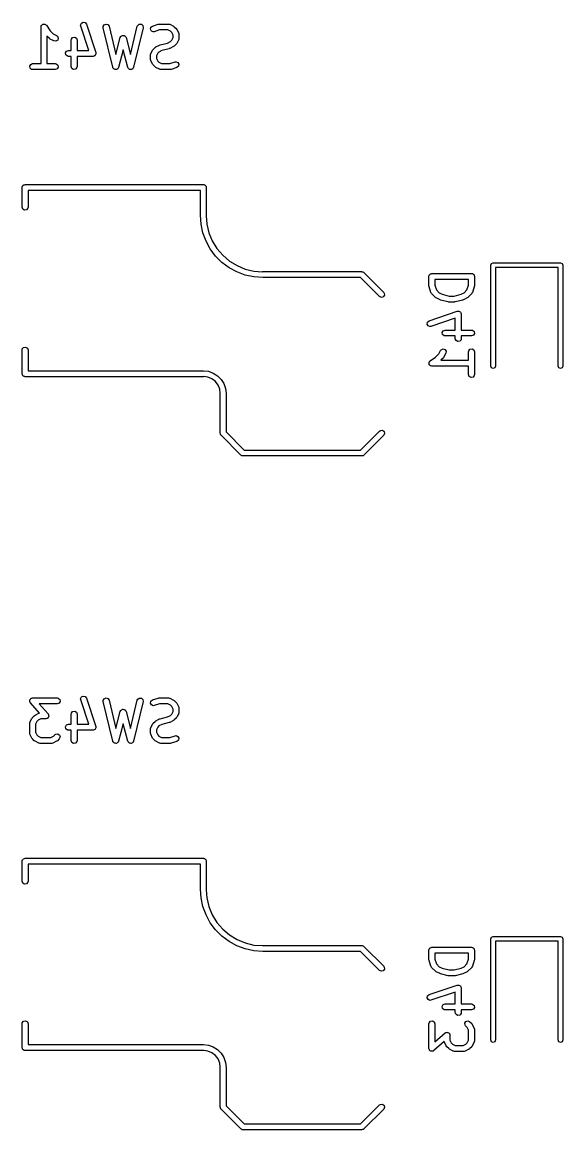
# Model space of a CAD drawing. Extents: x 3.18 to 10.88, y -3.25 to -0.52.
# Drawn here: x 9.677 to 10.215, y -1.915 to -0.815 of the extents above; entities that cross this region are included whole.
import ezdxf

# ---------------------------------------------------------------- set-up
doc = ezdxf.new("R2010")
doc.units = 0
doc.header["$MEASUREMENT"] = 0
doc.layers.add('BLACK', color=7, linetype='CONTINUOUS')

msp = doc.modelspace()

# ---------------------------------------------------------------- linework, layer by layer
at = {"layer": 'BLACK', "linetype": 'CONTINUOUS'}
for p, q in [((9.69591, -0.819975), (9.69609, -0.818965)), ((9.69591, -0.856392), (9.69591, -0.819975)), ((9.69609, -0.818965), (9.6962, -0.818835)), ((9.6962, -0.818835), (9.69621, -0.818666)), ((9.69621, -0.818666), (9.69683, -0.818074)), ((9.69683, -0.818074), (9.69738, -0.817418)), ((9.69738, -0.817418), (9.69755, -0.817389)), ((9.69755, -0.817389), (9.69767, -0.817271)), ((9.69767, -0.817271), (9.69853, -0.817216)), ((9.69853, -0.817216), (9.69937, -0.817067)), ((9.69937, -0.817067), (9.69952, -0.817152)), ((9.69952, -0.817152), (9.69969, -0.817141)), ((9.69969, -0.817141), (9.70038, -0.817649)), ((9.70038, -0.817649), (9.70112, -0.818077)), ((9.70112, -0.818077), (9.70118, -0.818237)), ((9.70118, -0.818237), (9.70132, -0.818337)), ((9.70132, -0.818337), (9.70491, -0.823718)), ((9.70491, -0.823718), (9.70811, -0.826922)), ((9.73528, -0.81802), (9.73602, -0.816141)), ((9.73543, -0.819034), (9.73528, -0.81802)), ((9.74351, -0.843269), (9.73543, -0.819034)), ((9.73602, -0.816141), (9.7378, -0.81518)), ((9.7378, -0.81518), (9.73978, -0.815585)), ((9.73978, -0.815585), (9.74103, -0.817167)), ((9.74103, -0.817167), (9.75041, -0.845288)), ((9.7578, -0.819635), (9.7587, -0.817829)), ((9.75786, -0.820659), (9.7578, -0.819635)), ((9.76723, -0.860029), (9.75786, -0.820659)), ((9.7587, -0.817829), (9.76055, -0.817028)), ((9.76055, -0.817028), (9.76249, -0.817605)), ((9.76249, -0.817605), (9.7636, -0.819291)), ((9.7636, -0.819291), (9.77026, -0.847278)), ((9.78494, -0.847278), (9.7916, -0.819291)), ((9.79735, -0.820659), (9.78797, -0.860029)), ((9.7916, -0.819291), (9.79201, -0.81835)), ((9.79201, -0.81835), (9.79363, -0.817146)), ((9.79363, -0.817146), (9.79565, -0.817265)), ((9.79565, -0.817265), (9.79711, -0.818653)), ((9.79711, -0.818653), (9.79735, -0.820659)), ((9.80468, -0.822283), (9.80508, -0.820304)), ((9.80564, -0.824059), (9.80468, -0.822283)), ((9.80508, -0.820304), (9.80666, -0.819049)), ((9.80752, -0.824802), (9.80564, -0.824059)), ((9.80666, -0.819049), (9.81229, -0.817174)), ((9.80853, -0.824651), (9.80752, -0.824802)), ((9.8137, -0.822928), (9.80853, -0.824651)), ((9.81229, -0.817174), (9.81316, -0.817044)), ((9.81316, -0.817044), (9.81322, -0.817022)), ((9.81322, -0.817022), (9.8226, -0.817022)), ((9.8219, -0.822928), (9.8137, -0.822928)), ((9.8246, -0.824277), (9.8219, -0.822928)), ((9.8226, -0.817022), (9.82361, -0.8172)), ((9.82361, -0.8172), (9.82374, -0.817314)), ((9.82374, -0.817314), (9.82392, -0.817334)), ((9.82392, -0.817334), (9.82767, -0.819209)), ((9.82579, -0.825474), (9.8246, -0.824277)), ((9.82767, -0.819209), (9.82837, -0.819735)), ((9.82837, -0.819735), (9.82843, -0.819762)), ((9.82843, -0.819762), (9.83031, -0.821637)), ((9.83031, -0.821637), (9.83081, -0.82236)), ((9.83081, -0.82236), (9.83086, -0.822404)), ((9.83086, -0.822404), (9.83274, -0.826154)), ((9.70427, -0.831437), (9.70181, -0.828979)), ((9.70181, -0.828979), (9.70181, -0.856392)), ((9.70433, -0.831464), (9.70427, -0.831437)), ((9.70504, -0.83199), (9.70433, -0.831464)), ((9.70879, -0.833865), (9.70504, -0.83199)), ((9.70811, -0.826922), (9.71143, -0.828583)), ((9.7108, -0.834096), (9.70879, -0.833865)), ((9.71248, -0.832983), (9.7108, -0.834096)), ((9.71143, -0.828583), (9.71225, -0.829194)), ((9.71225, -0.829194), (9.71306, -0.831047)), ((9.71306, -0.831047), (9.71248, -0.832983)), ((9.7259, -0.833099), (9.72608, -0.832089)), ((9.7259, -0.843269), (9.7259, -0.833099)), ((9.72608, -0.832089), (9.72738, -0.830541)), ((9.72738, -0.830541), (9.72937, -0.830191)), ((9.72937, -0.830191), (9.73112, -0.831201)), ((9.73112, -0.831201), (9.73181, -0.833099)), ((9.73181, -0.833099), (9.73181, -0.843269)), ((9.77026, -0.847278), (9.77475, -0.830463)), ((9.77475, -0.830463), (9.77518, -0.829533)), ((9.77518, -0.829533), (9.7754, -0.829378)), ((9.7754, -0.829378), (9.77552, -0.829133)), ((9.77552, -0.829133), (9.77621, -0.828811)), ((9.77621, -0.828811), (9.77683, -0.828373)), ((9.77683, -0.828373), (9.7771, -0.828396)), ((9.7771, -0.828396), (9.77735, -0.828282)), ((9.77735, -0.828282), (9.77808, -0.82848)), ((9.77808, -0.82848), (9.77885, -0.828546)), ((9.77885, -0.828546), (9.77904, -0.828737)), ((9.77904, -0.828737), (9.7793, -0.828807)), ((9.7793, -0.828807), (9.77974, -0.829433)), ((9.77974, -0.829433), (9.78028, -0.829973)), ((9.78028, -0.829973), (9.7803, -0.830242)), ((9.7803, -0.830242), (9.78045, -0.830463)), ((9.78045, -0.830463), (9.78494, -0.847278)), ((9.81438, -0.837733), (9.82157, -0.835937)), ((9.82157, -0.835937), (9.8246, -0.834421)), ((9.8246, -0.834421), (9.82579, -0.833224)), ((9.82714, -0.828171), (9.82579, -0.825474)), ((9.82579, -0.833224), (9.82714, -0.830527)), ((9.82714, -0.830527), (9.82714, -0.828171)), ((9.83274, -0.832544), (9.83086, -0.836294)), ((9.83274, -0.826154), (9.83303, -0.827137)), ((9.83276, -0.832369), (9.83274, -0.832544)), ((9.83287, -0.832234), (9.83276, -0.832369)), ((9.83305, -0.831224), (9.83287, -0.832234)), ((9.83303, -0.827137), (9.83299, -0.827308)), ((9.83299, -0.827308), (9.83305, -0.827474)), ((9.83305, -0.827474), (9.83305, -0.831224)), ((9.72033, -0.845709), (9.72134, -0.84396)), ((9.72068, -0.847698), (9.72033, -0.845709)), ((9.72134, -0.84396), (9.72323, -0.843269)), ((9.72323, -0.843269), (9.7259, -0.843269)), ((9.73181, -0.843269), (9.74351, -0.843269)), ((9.75051, -0.846735), (9.75011, -0.847432)), ((9.75041, -0.845288), (9.75056, -0.846303)), ((9.75056, -0.846303), (9.75047, -0.846512)), ((9.75047, -0.846512), (9.75051, -0.846735)), ((9.7776, -0.842684), (9.77296, -0.860106)), ((9.78225, -0.860106), (9.7776, -0.842684)), ((9.80464, -0.848097), (9.80482, -0.847087)), ((9.80482, -0.847087), (9.80494, -0.846951)), ((9.80494, -0.846951), (9.80496, -0.846776)), ((9.80496, -0.846776), (9.80683, -0.843027)), ((9.80683, -0.843027), (9.80736, -0.842318)), ((9.80736, -0.842318), (9.80738, -0.842259)), ((9.80738, -0.842259), (9.80926, -0.840384)), ((9.80926, -0.840384), (9.80998, -0.839878)), ((9.80998, -0.839878), (9.81003, -0.839831)), ((9.81003, -0.839831), (9.81378, -0.837957)), ((9.8119, -0.846096), (9.81055, -0.848794)), ((9.8131, -0.844899), (9.8119, -0.846096)), ((9.81613, -0.843384), (9.8131, -0.844899)), ((9.81378, -0.837957), (9.81426, -0.837811)), ((9.81426, -0.837811), (9.81438, -0.837733)), ((9.82331, -0.841587), (9.81613, -0.843384)), ((9.82343, -0.841509), (9.82331, -0.841587)), ((9.82392, -0.841364), (9.82343, -0.841509)), ((9.82767, -0.839489), (9.82392, -0.841364)), ((9.82771, -0.839442), (9.82767, -0.839489)), ((9.82843, -0.838936), (9.82771, -0.839442)), ((9.83031, -0.837061), (9.82843, -0.838936)), ((9.83033, -0.837003), (9.83031, -0.837061)), ((9.83086, -0.836294), (9.83033, -0.837003)), ((9.6847, -0.858832), (9.68571, -0.857083)), ((9.68571, -0.857083), (9.68761, -0.856392)), ((9.68761, -0.856392), (9.69591, -0.856392)), ((9.70181, -0.856392), (9.71011, -0.856392)), ((9.71011, -0.856392), (9.71112, -0.856571)), ((9.71112, -0.856571), (9.71267, -0.857869)), ((9.71267, -0.857869), (9.71302, -0.859858)), ((9.72222, -0.848997), (9.72068, -0.847698)), ((9.72323, -0.849175), (9.72222, -0.848997)), ((9.7259, -0.849175), (9.72323, -0.849175)), ((9.7259, -0.859345), (9.7259, -0.849175)), ((9.7476, -0.849175), (9.73181, -0.849175)), ((9.73181, -0.849175), (9.73181, -0.859345)), ((9.74782, -0.849097), (9.7476, -0.849175)), ((9.74804, -0.849143), (9.74782, -0.849097)), ((9.74875, -0.848759), (9.74804, -0.849143)), ((9.7495, -0.848484), (9.74875, -0.848759)), ((9.74962, -0.848288), (9.7495, -0.848484)), ((9.74981, -0.848181), (9.74962, -0.848288)), ((9.75011, -0.847432), (9.74981, -0.848181)), ((9.80464, -0.851846), (9.80464, -0.848097)), ((9.80471, -0.852012), (9.80464, -0.851846)), ((9.80466, -0.852184), (9.80471, -0.852012)), ((9.80496, -0.853167), (9.80466, -0.852184)), ((9.80683, -0.856916), (9.80496, -0.853167)), ((9.80688, -0.856961), (9.80683, -0.856916)), ((9.80738, -0.857684), (9.80688, -0.856961)), ((9.80926, -0.859558), (9.80738, -0.857684)), ((9.81055, -0.848794), (9.81055, -0.851149)), ((9.81055, -0.851149), (9.8119, -0.853847)), ((9.8119, -0.853847), (9.8131, -0.855044)), ((9.8131, -0.855044), (9.81579, -0.856392)), ((9.81579, -0.856392), (9.82399, -0.856392)), ((9.82399, -0.856392), (9.82916, -0.854669)), ((9.82916, -0.854669), (9.83018, -0.854519)), ((9.83018, -0.854519), (9.83205, -0.855261)), ((9.83205, -0.855261), (9.83302, -0.857037)), ((9.83302, -0.857037), (9.83261, -0.859016)), ((9.68506, -0.860822), (9.6847, -0.858832)), ((9.6866, -0.86212), (9.68506, -0.860822)), ((9.68761, -0.862298), (9.6866, -0.86212)), ((9.71011, -0.862298), (9.68761, -0.862298)), ((9.71201, -0.861607), (9.71011, -0.862298)), ((9.71302, -0.859858), (9.71201, -0.861607)), ((9.7266, -0.861243), (9.7259, -0.859345)), ((9.72834, -0.862253), (9.7266, -0.861243)), ((9.73033, -0.861902), (9.72834, -0.862253)), ((9.73163, -0.860355), (9.73033, -0.861902)), ((9.73181, -0.859345), (9.73163, -0.860355)), ((9.7674, -0.860288), (9.76723, -0.860029)), ((9.76743, -0.860596), (9.7674, -0.860288)), ((9.76794, -0.861109), (9.76743, -0.860596)), ((9.76834, -0.861716), (9.76794, -0.861109)), ((9.76864, -0.861804), (9.76834, -0.861716)), ((9.76886, -0.862023), (9.76864, -0.861804)), ((9.76958, -0.862085), (9.76886, -0.862023)), ((9.77028, -0.862293), (9.76958, -0.862085)), ((9.77056, -0.86217), (9.77028, -0.862293)), ((9.77087, -0.862196), (9.77056, -0.86217)), ((9.77146, -0.861779), (9.77087, -0.862196)), ((9.77213, -0.861491), (9.77146, -0.861779)), ((9.77227, -0.861214), (9.77213, -0.861491)), ((9.77252, -0.861036), (9.77227, -0.861214)), ((9.77296, -0.860106), (9.77252, -0.861036)), ((9.78242, -0.86036), (9.78225, -0.860106)), ((9.78246, -0.860668), (9.78242, -0.86036)), ((9.78299, -0.861167), (9.78246, -0.860668)), ((9.7834, -0.861762), (9.78299, -0.861167)), ((9.7837, -0.861842), (9.7834, -0.861762)), ((9.78393, -0.862055), (9.7837, -0.861842)), ((9.78465, -0.862098), (9.78393, -0.862055)), ((9.78535, -0.862287), (9.78465, -0.862098)), ((9.78564, -0.862156), (9.78535, -0.862287)), ((9.78594, -0.862175), (9.78564, -0.862156)), ((9.78653, -0.861742), (9.78594, -0.862175)), ((9.78719, -0.861436), (9.78653, -0.861742)), ((9.78732, -0.861155), (9.78719, -0.861436)), ((9.78757, -0.86097), (9.78732, -0.861155)), ((9.78797, -0.860029), (9.78757, -0.86097)), ((9.80932, -0.859586), (9.80926, -0.859558)), ((9.81003, -0.860111), (9.80932, -0.859586)), ((9.81378, -0.861986), (9.81003, -0.860111)), ((9.81395, -0.862006), (9.81378, -0.861986)), ((9.81409, -0.86212), (9.81395, -0.862006)), ((9.8151, -0.862298), (9.81409, -0.86212)), ((9.82447, -0.862298), (9.8151, -0.862298)), ((9.82453, -0.862276), (9.82447, -0.862298)), ((9.8254, -0.862146), (9.82453, -0.862276)), ((9.83103, -0.860272), (9.8254, -0.862146)), ((9.83261, -0.859016), (9.83103, -0.860272)), ((9.67716, -0.97933), (9.67723, -0.978947)), ((9.67721, -0.978818), (9.67727, -0.978704)), ((9.67723, -0.978947), (9.67721, -0.978818)), ((9.67727, -0.978704), (9.67734, -0.97832)), ((9.67734, -0.97832), (9.67783, -0.977733)), ((9.67783, -0.977733), (9.67822, -0.977068)), ((9.67822, -0.977068), (9.67847, -0.976977)), ((9.67847, -0.976977), (9.67864, -0.976773)), ((9.67864, -0.976773), (9.67939, -0.97664)), ((9.67939, -0.97664), (9.68011, -0.976378)), ((9.68011, -0.976378), (9.85728, -0.976378)), ((9.85728, -0.976378), (9.85766, -0.976445)), ((9.85766, -0.976445), (9.85779, -0.976422)), ((9.85779, -0.976422), (9.85791, -0.976488)), ((9.85791, -0.976488), (9.85829, -0.976556)), ((9.85829, -0.976556), (9.85888, -0.977049)), ((9.85888, -0.977049), (9.85954, -0.977432)), ((9.85954, -0.977432), (9.85963, -0.977683)), ((9.85963, -0.977683), (9.85984, -0.977854)), ((9.85984, -0.977854), (9.85997, -0.978609)), ((9.85997, -0.978609), (9.86023, -0.97933)), ((9.67716, -0.999015), (9.67716, -0.97933)), ((9.85433, -0.982283), (9.68307, -0.982283)), ((9.68307, -0.982283), (9.68307, -0.999015)), ((9.85433, -1.00689), (9.85433, -0.982283)), ((9.86023, -0.97933), (9.86023, -1.00689)), ((9.67785, -1.00091), (9.67716, -0.999015)), ((9.6796, -1.00192), (9.67785, -1.00091)), ((9.68289, -1.00003), (9.68159, -1.00157)), ((9.68307, -0.999015), (9.68289, -1.00003)), ((9.68159, -1.00157), (9.6796, -1.00192)), ((9.85496, -1.01571), (9.85433, -1.00689)), ((9.85433, -1.00689), (9.85433, -1.00689)), ((9.85433, -1.00689), (9.85433, -1.00689)), ((9.86023, -1.00689), (9.86011, -1.00756)), ((9.86011, -1.00756), (9.86075, -1.01569)), ((9.85684, -1.02436), (9.85496, -1.01571)), ((9.86075, -1.01569), (9.86281, -1.02428)), ((9.85993, -1.03265), (9.85684, -1.02436)), ((9.86417, -1.04041), (9.85993, -1.03265)), ((9.86281, -1.02428), (9.86619, -1.03244)), ((9.86619, -1.03244), (9.87081, -1.03997)), ((9.86947, -1.0475), (9.86417, -1.04041)), ((9.87081, -1.03997), (9.87654, -1.04668)), ((9.87573, -1.05375), (9.86947, -1.0475)), ((9.88281, -1.05905), (9.87573, -1.05375)), ((9.87654, -1.04668), (9.88326, -1.05242)), ((9.88326, -1.05242), (9.89079, -1.05703)), ((10.143, -1.05643), (10.1437, -1.05476)), ((10.1437, -1.05476), (10.1453, -1.05407)), ((10.1453, -1.05407), (10.2123, -1.05407)), ((10.2123, -1.05407), (10.2139, -1.05476)), ((10.2139, -1.05476), (10.2146, -1.05643)), ((9.89058, -1.06329), (9.88281, -1.05905)), ((9.89886, -1.06639), (9.89058, -1.06329)), ((9.89079, -1.05703), (9.89894, -1.06041)), ((9.90751, -1.06827), (9.89886, -1.06639)), ((9.89894, -1.06041), (9.90753, -1.06247)), ((9.90753, -1.06247), (9.9159, -1.06313)), ((9.9159, -1.06313), (9.91633, -1.06299)), ((9.91633, -1.06299), (9.91633, -1.06299)), ((9.91633, -1.06299), (10.0148, -1.06299)), ((10.0148, -1.06299), (10.0149, -1.06302)), ((10.0149, -1.06302), (10.015, -1.063)), ((10.015, -1.063), (10.0151, -1.06306)), ((10.0151, -1.06306), (10.0158, -1.06317)), ((10.0158, -1.06317), (10.0163, -1.06358)), ((10.0163, -1.06358), (10.0168, -1.06386)), ((10.0168, -1.06386), (10.0365, -1.08354)), ((10.0815, -1.06717), (10.0816, -1.06705)), ((10.0816, -1.06667), (10.0821, -1.06608)), ((10.0816, -1.06705), (10.0816, -1.06667)), ((10.0821, -1.06608), (10.0825, -1.06542)), ((10.0825, -1.06542), (10.0828, -1.06533)), ((10.0828, -1.06533), (10.0829, -1.06512)), ((10.0829, -1.06512), (10.0837, -1.06499)), ((10.0837, -1.06499), (10.0844, -1.06473)), ((10.0844, -1.06473), (10.1238, -1.06473)), ((10.1238, -1.06473), (10.1242, -1.06479)), ((10.1242, -1.06479), (10.1243, -1.06477)), ((10.1243, -1.06477), (10.1244, -1.06484)), ((10.1244, -1.06484), (10.1248, -1.0649)), ((10.1248, -1.0649), (10.1254, -1.0654)), ((10.1254, -1.0654), (10.126, -1.06578)), ((10.126, -1.06578), (10.1261, -1.06603)), ((10.1261, -1.06603), (10.1263, -1.0662)), ((10.1263, -1.0662), (10.1265, -1.06696)), ((10.1265, -1.06696), (10.1267, -1.06768)), ((10.143, -1.15682), (10.143, -1.05643)), ((10.2099, -1.05879), (10.1477, -1.05879)), ((10.1477, -1.05879), (10.1477, -1.15682)), ((10.2099, -1.15682), (10.2099, -1.05879)), ((10.2146, -1.05643), (10.2146, -1.15682)), ((9.91633, -1.0689), (9.90751, -1.06827)), ((10.0135, -1.0689), (9.91633, -1.0689)), ((10.0324, -1.08772), (10.0135, -1.0689)), ((10.0815, -1.06729), (10.0815, -1.06717)), ((10.0815, -1.06768), (10.0815, -1.06729)), ((10.0815, -1.07705), (10.0815, -1.06768)), ((10.0815, -1.07711), (10.0815, -1.07705)), ((10.0816, -1.07799), (10.0815, -1.07711)), ((10.0835, -1.08361), (10.0816, -1.07799)), ((10.0874, -1.07063), (10.0874, -1.07657)), ((10.1208, -1.07063), (10.0874, -1.07063)), ((10.0874, -1.07657), (10.0889, -1.08108)), ((10.1193, -1.08108), (10.1208, -1.07657)), ((10.1208, -1.07657), (10.1208, -1.07063)), ((10.1266, -1.07799), (10.1247, -1.08361)), ((10.1267, -1.07705), (10.1266, -1.07792)), ((10.1266, -1.07792), (10.1266, -1.07799)), ((10.1267, -1.06768), (10.1267, -1.07705)), ((10.0342, -1.08857), (10.0324, -1.08772)), ((10.0361, -1.08805), (10.0342, -1.08857)), ((10.0373, -1.08639), (10.0361, -1.08805)), ((10.0365, -1.08354), (10.0371, -1.08438)), ((10.0371, -1.08438), (10.0373, -1.08639)), ((10.0836, -1.08375), (10.0835, -1.08361)), ((10.0836, -1.08392), (10.0836, -1.08375)), ((10.0842, -1.08476), (10.0836, -1.08392)), ((10.0879, -1.08851), (10.0842, -1.08476)), ((10.088, -1.08854), (10.0879, -1.08851)), ((10.0887, -1.08907), (10.088, -1.08854)), ((10.0925, -1.09094), (10.0887, -1.08907)), ((10.0889, -1.08108), (10.0918, -1.084)), ((10.0918, -1.084), (10.0948, -1.08551)), ((10.0948, -1.08551), (10.1016, -1.08722)), ((10.1016, -1.08722), (10.1065, -1.08722)), ((10.1065, -1.08722), (10.1134, -1.08551)), ((10.1134, -1.08551), (10.1164, -1.084)), ((10.1195, -1.08907), (10.1157, -1.09094)), ((10.1164, -1.084), (10.1193, -1.08108)), ((10.1202, -1.08851), (10.1195, -1.08902)), ((10.1195, -1.08902), (10.1195, -1.08907)), ((10.124, -1.08476), (10.1202, -1.08851)), ((10.1241, -1.0846), (10.124, -1.08476)), ((10.1242, -1.08451), (10.1241, -1.0846)), ((10.1247, -1.08361), (10.1242, -1.08451)), ((10.0926, -1.09096), (10.0925, -1.09094)), ((10.0931, -1.09117), (10.0926, -1.09096)), ((10.1006, -1.09304), (10.0931, -1.09117)), ((10.1007, -1.09303), (10.1006, -1.09304)), ((10.1013, -1.09313), (10.1007, -1.09303)), ((10.1069, -1.09313), (10.1013, -1.09313)), ((10.107, -1.09308), (10.1069, -1.09313)), ((10.1076, -1.09304), (10.107, -1.09308)), ((10.1151, -1.09117), (10.1076, -1.09304)), ((10.1152, -1.09109), (10.1151, -1.09117)), ((10.1157, -1.09094), (10.1152, -1.09109)), ((10.0816, -1.11175), (10.1097, -1.10237)), ((10.1077, -1.10927), (10.0835, -1.11735)), ((10.1077, -1.12097), (10.1077, -1.10927)), ((10.1097, -1.10237), (10.1107, -1.10222)), ((10.1107, -1.10222), (10.1109, -1.10231)), ((10.1109, -1.10231), (10.1112, -1.10227)), ((10.1112, -1.10227), (10.1119, -1.10267)), ((10.1119, -1.10267), (10.1126, -1.10296)), ((10.1126, -1.10296), (10.1127, -1.10316)), ((10.1127, -1.10316), (10.1129, -1.10328)), ((10.1129, -1.10328), (10.1132, -1.10403)), ((10.1132, -1.10403), (10.1136, -1.10474)), ((10.1136, -1.10474), (10.1135, -1.10496)), ((10.1135, -1.10496), (10.1136, -1.10517)), ((10.1136, -1.10517), (10.1136, -1.12097)), ((10.0796, -1.11498), (10.08, -1.113)), ((10.0806, -1.11676), (10.0796, -1.11498)), ((10.08, -1.113), (10.0816, -1.11175)), ((10.0825, -1.1175), (10.0806, -1.11676)), ((10.0835, -1.11735), (10.0825, -1.1175)), ((10.0946, -1.12341), (10.0956, -1.12166)), ((10.0956, -1.12166), (10.0975, -1.12097)), ((10.0975, -1.12097), (10.1077, -1.12097)), ((10.1136, -1.12097), (10.1238, -1.12097)), ((10.1238, -1.12097), (10.1248, -1.12115)), ((10.1248, -1.12115), (10.1263, -1.12245)), ((10.095, -1.1254), (10.0946, -1.12341)), ((10.0965, -1.1267), (10.095, -1.1254)), ((10.0975, -1.12687), (10.0965, -1.1267)), ((10.1077, -1.12687), (10.0975, -1.12687)), ((10.1077, -1.12955), (10.1077, -1.12687)), ((10.1084, -1.13144), (10.1077, -1.12955)), ((10.1101, -1.13245), (10.1084, -1.13144)), ((10.1121, -1.1321), (10.1101, -1.13245)), ((10.1134, -1.13056), (10.1121, -1.1321)), ((10.1136, -1.12955), (10.1134, -1.13056)), ((10.1238, -1.12687), (10.1136, -1.12687)), ((10.1136, -1.12687), (10.1136, -1.12955)), ((10.1257, -1.12618), (10.1238, -1.12687)), ((10.1267, -1.12443), (10.1257, -1.12618)), ((10.1263, -1.12245), (10.1267, -1.12443)), ((9.67716, -1.14075), (9.67734, -1.13974)), ((9.67716, -1.16437), (9.67716, -1.14075)), ((9.67734, -1.13974), (9.67864, -1.13819)), ((9.67864, -1.13819), (9.68063, -1.13784)), ((9.68063, -1.13784), (9.68238, -1.13885)), ((9.68238, -1.13885), (9.68307, -1.14075)), ((9.68307, -1.14075), (9.68307, -1.16142)), ((10.0914, -1.14467), (10.093, -1.14135)), ((10.093, -1.14135), (10.0936, -1.14052)), ((10.0936, -1.14052), (10.0955, -1.13972)), ((10.0955, -1.13972), (10.0974, -1.1403)), ((10.0983, -1.14399), (10.0964, -1.14774)), ((10.0974, -1.1403), (10.0985, -1.14198)), ((10.0985, -1.14198), (10.0983, -1.14399)), ((10.1208, -1.14267), (10.121, -1.14166)), ((10.1208, -1.15096), (10.1208, -1.14267)), ((10.121, -1.14166), (10.1223, -1.14011)), ((10.1223, -1.14011), (10.1243, -1.13976)), ((10.1243, -1.13976), (10.126, -1.14077)), ((10.126, -1.14077), (10.1267, -1.14267)), ((10.1267, -1.14267), (10.1267, -1.16517)), ((10.0815, -1.1534), (10.0816, -1.15326)), ((10.0816, -1.15425), (10.0815, -1.1534)), ((10.0816, -1.15309), (10.0821, -1.1524)), ((10.0816, -1.15326), (10.0816, -1.15309)), ((10.0817, -1.1551), (10.0816, -1.15425)), ((10.0818, -1.15523), (10.0817, -1.1551)), ((10.0821, -1.1524), (10.0825, -1.15166)), ((10.0825, -1.15166), (10.0827, -1.1516)), ((10.0827, -1.1516), (10.0828, -1.15146)), ((10.0828, -1.15146), (10.0881, -1.14787)), ((10.0881, -1.14787), (10.0914, -1.14467)), ((10.0959, -1.14851), (10.0934, -1.15096)), ((10.0934, -1.15096), (10.1208, -1.15096)), ((10.0964, -1.14774), (10.0959, -1.14845)), ((10.0959, -1.14845), (10.0959, -1.14851)), ((9.67742, -1.16509), (9.67716, -1.16437)), ((9.67756, -1.16585), (9.67742, -1.16509)), ((9.67776, -1.16602), (9.67756, -1.16585)), ((9.67785, -1.16627), (9.67776, -1.16602)), ((9.68307, -1.16142), (9.85728, -1.16142)), ((9.85728, -1.16142), (9.85728, -1.16142)), ((9.85728, -1.16142), (9.86232, -1.16198)), ((9.86232, -1.16198), (9.8671, -1.16366)), ((9.8671, -1.16366), (9.87139, -1.16636)), ((10.0818, -1.15539), (10.0818, -1.15523)), ((10.0825, -1.15594), (10.0818, -1.15539)), ((10.0831, -1.15656), (10.0825, -1.15594)), ((10.0833, -1.15658), (10.0831, -1.15656)), ((10.0834, -1.15669), (10.0833, -1.15658)), ((10.0844, -1.15687), (10.0834, -1.15669)), ((10.1208, -1.15687), (10.0844, -1.15687)), ((10.1208, -1.16517), (10.1208, -1.15687)), ((10.1215, -1.16706), (10.1208, -1.16517)), ((10.1266, -1.16618), (10.1253, -1.16772)), ((10.1267, -1.16517), (10.1266, -1.16618)), ((10.1437, -1.15849), (10.143, -1.15682)), ((10.1453, -1.15919), (10.1437, -1.15849)), ((10.147, -1.15849), (10.1453, -1.15919)), ((10.1477, -1.15682), (10.147, -1.15849)), ((10.2106, -1.15849), (10.2099, -1.15682)), ((10.2123, -1.15919), (10.2106, -1.15849)), ((10.2139, -1.15849), (10.2123, -1.15919)), ((10.2146, -1.15682), (10.2139, -1.15849)), ((9.67852, -1.16665), (9.67785, -1.16627)), ((9.6791, -1.16714), (9.67852, -1.16665)), ((9.67949, -1.16721), (9.6791, -1.16714)), ((9.6796, -1.16728), (9.67949, -1.16721)), ((9.67973, -1.16725), (9.6796, -1.16728)), ((9.68011, -1.16732), (9.67973, -1.16725)), ((9.85728, -1.16732), (9.68011, -1.16732)), ((9.8576, -1.16722), (9.85728, -1.16732)), ((9.85728, -1.16732), (9.85728, -1.16732)), ((9.85728, -1.16732), (9.85728, -1.16732)), ((9.86165, -1.16775), (9.8576, -1.16722)), ((9.86572, -1.16944), (9.86165, -1.16775)), ((9.86921, -1.17212), (9.86572, -1.16944)), ((9.8719, -1.17562), (9.86921, -1.17212)), ((9.87139, -1.16636), (9.87498, -1.16994)), ((9.87358, -1.17969), (9.8719, -1.17562)), ((9.87498, -1.16994), (9.87768, -1.17423)), ((9.87768, -1.17423), (9.87935, -1.17902)), ((10.1233, -1.16807), (10.1215, -1.16706)), ((10.1253, -1.16772), (10.1233, -1.16807)), ((9.87409, -1.18358), (9.87358, -1.17969)), ((9.87401, -1.18405), (9.87409, -1.18358)), ((9.87401, -1.22342), (9.87401, -1.18405)), ((9.87935, -1.17902), (9.87992, -1.18405)), ((9.87992, -1.18405), (9.87992, -1.18405)), ((9.87992, -1.18405), (9.87992, -1.2222)), ((10.0324, -1.22134), (10.0332, -1.22075)), ((10.0332, -1.22075), (10.0352, -1.22057)), ((10.0352, -1.22057), (10.0369, -1.22173)), ((9.87423, -1.22403), (9.87401, -1.22342)), ((9.87429, -1.22467), (9.87423, -1.22403)), ((9.87466, -1.2252), (9.87429, -1.22467)), ((9.8747, -1.22532), (9.87466, -1.2252)), ((9.87477, -1.22536), (9.8747, -1.22532)), ((9.87488, -1.22551), (9.87477, -1.22536)), ((9.89456, -1.2452), (9.87488, -1.22551)), ((9.87992, -1.2222), (9.89787, -1.24016)), ((10.0135, -1.24016), (10.0324, -1.22134)), ((10.0365, -1.22551), (10.0168, -1.2452)), ((10.0374, -1.22368), (10.0365, -1.22551)), ((10.0369, -1.22173), (10.0374, -1.22368)), ((9.89787, -1.24016), (10.0135, -1.24016)), ((9.89515, -1.24547), (9.89456, -1.2452)), ((9.89564, -1.24588), (9.89515, -1.24547)), ((9.89627, -1.246), (9.89564, -1.24588)), ((9.89639, -1.24605), (9.89627, -1.246)), ((9.89647, -1.24603), (9.89639, -1.24605)), ((9.89665, -1.24606), (9.89647, -1.24603)), ((10.0148, -1.24606), (9.89665, -1.24606)), ((10.0154, -1.24584), (10.0148, -1.24606)), ((10.016, -1.24579), (10.0154, -1.24584)), ((10.0165, -1.24542), (10.016, -1.24579)), ((10.0167, -1.24537), (10.0165, -1.24542)), ((10.0168, -1.2452), (10.0167, -1.2453)), ((10.0167, -1.2453), (10.0167, -1.24537)), ((9.73602, -1.48543), (9.7378, -1.48447)), ((9.7378, -1.48447), (9.73978, -1.48488)), ((9.73978, -1.48488), (9.74103, -1.48646)), ((9.6847, -1.48875), (9.68482, -1.48855)), ((9.68484, -1.48954), (9.6847, -1.48875)), ((9.68482, -1.48831), (9.68532, -1.48769)), ((9.68482, -1.48855), (9.68482, -1.48831)), ((9.68486, -1.49033), (9.68484, -1.48954)), ((9.68503, -1.49062), (9.68486, -1.49033)), ((9.68506, -1.49074), (9.68503, -1.49062)), ((9.68516, -1.49083), (9.68506, -1.49074)), ((9.68539, -1.49121), (9.68516, -1.49083)), ((9.68532, -1.48769), (9.68571, -1.487)), ((9.69435, -1.50146), (9.68539, -1.49121)), ((9.68571, -1.487), (9.68594, -1.48692)), ((9.68594, -1.48692), (9.68608, -1.48674)), ((9.68608, -1.48674), (9.68686, -1.48659)), ((9.68686, -1.48659), (9.68761, -1.48631)), ((9.68761, -1.48631), (9.71198, -1.48631)), ((9.71198, -1.49222), (9.69412, -1.49222)), ((9.69412, -1.49222), (9.70296, -1.50232)), ((9.71198, -1.48631), (9.71299, -1.48649)), ((9.71388, -1.49153), (9.71198, -1.49222)), ((9.71299, -1.48649), (9.71454, -1.48779)), ((9.71489, -1.48978), (9.71388, -1.49153)), ((9.71454, -1.48779), (9.71489, -1.48978)), ((9.73528, -1.48731), (9.73602, -1.48543)), ((9.73543, -1.48833), (9.73528, -1.48731)), ((9.74351, -1.51256), (9.73543, -1.48833)), ((9.74103, -1.48646), (9.75041, -1.51458)), ((9.7578, -1.48893), (9.7587, -1.48712)), ((9.75786, -1.48995), (9.7578, -1.48893)), ((9.76723, -1.52932), (9.75786, -1.48995)), ((9.7587, -1.48712), (9.76055, -1.48632)), ((9.76055, -1.48632), (9.76249, -1.4869)), ((9.76249, -1.4869), (9.7636, -1.48858)), ((9.7636, -1.48858), (9.77026, -1.51657)), ((9.78494, -1.51657), (9.7916, -1.48858)), ((9.79735, -1.48995), (9.78797, -1.52932)), ((9.7916, -1.48858), (9.79201, -1.48764)), ((9.79201, -1.48764), (9.79363, -1.48644)), ((9.79363, -1.48644), (9.79565, -1.48656)), ((9.79565, -1.48656), (9.79711, -1.48794)), ((9.79711, -1.48794), (9.79735, -1.48995)), ((9.80468, -1.49157), (9.80508, -1.4896)), ((9.80564, -1.49335), (9.80468, -1.49157)), ((9.80508, -1.4896), (9.80666, -1.48834)), ((9.80752, -1.49409), (9.80564, -1.49335)), ((9.80666, -1.48834), (9.81229, -1.48646)), ((9.80853, -1.49394), (9.80752, -1.49409)), ((9.8137, -1.49222), (9.80853, -1.49394)), ((9.81229, -1.48646), (9.81316, -1.48634)), ((9.81316, -1.48634), (9.81322, -1.48631)), ((9.81322, -1.48631), (9.8226, -1.48631)), ((9.8219, -1.49222), (9.8137, -1.49222)), ((9.8246, -1.49357), (9.8219, -1.49222)), ((9.8226, -1.48631), (9.82361, -1.48649)), ((9.82361, -1.48649), (9.82374, -1.4866)), ((9.82374, -1.4866), (9.82392, -1.48663)), ((9.82392, -1.48663), (9.82767, -1.4885)), ((9.82579, -1.49476), (9.8246, -1.49357)), ((9.82714, -1.49746), (9.82579, -1.49476)), ((9.82767, -1.4885), (9.82837, -1.48903)), ((9.82837, -1.48903), (9.82843, -1.48905)), ((9.82843, -1.48905), (9.83031, -1.49093)), ((9.83031, -1.49093), (9.83081, -1.49165)), ((9.83081, -1.49165), (9.83086, -1.4917)), ((9.83086, -1.4917), (9.83274, -1.49544)), ((9.83274, -1.49544), (9.83303, -1.49643)), ((9.68497, -1.51044), (9.68685, -1.50669)), ((9.68685, -1.50669), (9.68737, -1.50598)), ((9.68737, -1.50598), (9.6874, -1.50593)), ((9.6874, -1.50593), (9.68927, -1.50405)), ((9.68927, -1.50405), (9.69, -1.50354)), ((9.69, -1.50354), (9.69004, -1.5035)), ((9.69004, -1.5035), (9.69379, -1.50162)), ((9.69581, -1.50722), (9.69311, -1.50857)), ((9.69379, -1.50162), (9.69435, -1.50146)), ((9.70074, -1.50722), (9.69581, -1.50722)), ((9.70148, -1.50694), (9.70074, -1.50722)), ((9.70226, -1.50679), (9.70148, -1.50694)), ((9.70241, -1.50661), (9.70226, -1.50679)), ((9.70263, -1.50653), (9.70241, -1.50661)), ((9.70303, -1.50584), (9.70263, -1.50653)), ((9.70296, -1.50232), (9.70319, -1.5027)), ((9.70353, -1.50522), (9.70303, -1.50584)), ((9.70319, -1.5027), (9.70329, -1.50279)), ((9.70329, -1.50279), (9.70331, -1.50291)), ((9.70331, -1.50291), (9.70349, -1.5032)), ((9.70349, -1.5032), (9.70351, -1.50399)), ((9.70351, -1.50399), (9.70364, -1.50478)), ((9.70364, -1.50478), (9.70353, -1.50498)), ((9.70353, -1.50498), (9.70353, -1.50522)), ((9.7259, -1.50239), (9.72608, -1.50138)), ((9.7259, -1.51256), (9.7259, -1.50239)), ((9.72608, -1.50138), (9.72738, -1.49983)), ((9.72738, -1.49983), (9.72937, -1.49948)), ((9.72937, -1.49948), (9.73112, -1.50049)), ((9.73112, -1.50049), (9.73181, -1.50239)), ((9.73181, -1.50239), (9.73181, -1.51256)), ((9.77026, -1.51657), (9.77475, -1.49975)), ((9.77475, -1.49975), (9.77518, -1.49882)), ((9.77518, -1.49882), (9.7754, -1.49867)), ((9.7754, -1.49867), (9.77552, -1.49842)), ((9.77552, -1.49842), (9.77621, -1.4981)), ((9.77621, -1.4981), (9.77683, -1.49766)), ((9.77683, -1.49766), (9.7771, -1.49769)), ((9.7771, -1.49769), (9.77735, -1.49757)), ((9.77735, -1.49757), (9.77808, -1.49777)), ((9.77808, -1.49777), (9.77885, -1.49784)), ((9.77885, -1.49784), (9.77904, -1.49803)), ((9.77904, -1.49803), (9.7793, -1.4981)), ((9.7793, -1.4981), (9.77974, -1.49872)), ((9.77974, -1.49872), (9.78028, -1.49926)), ((9.78028, -1.49926), (9.7803, -1.49953)), ((9.7803, -1.49953), (9.78045, -1.49975)), ((9.78045, -1.49975), (9.78494, -1.51657)), ((9.81378, -1.50725), (9.81426, -1.5071)), ((9.81426, -1.5071), (9.81438, -1.50702)), ((9.81438, -1.50702), (9.82157, -1.50523)), ((9.82157, -1.50523), (9.8246, -1.50371)), ((9.8246, -1.50371), (9.82579, -1.50252)), ((9.82579, -1.50252), (9.82714, -1.49982)), ((9.82714, -1.49982), (9.82714, -1.49746)), ((9.83031, -1.50635), (9.82843, -1.50823)), ((9.83033, -1.50629), (9.83031, -1.50635)), ((9.83086, -1.50558), (9.83033, -1.50629)), ((9.83274, -1.50184), (9.83086, -1.50558)), ((9.83276, -1.50166), (9.83274, -1.50184)), ((9.83287, -1.50152), (9.83276, -1.50166)), ((9.83305, -1.50051), (9.83287, -1.50152)), ((9.83303, -1.49643), (9.83299, -1.4966)), ((9.83299, -1.4966), (9.83305, -1.49677)), ((9.83305, -1.49677), (9.83305, -1.50051)), ((9.68466, -1.51176), (9.68484, -1.51075)), ((9.68466, -1.52114), (9.68466, -1.51176)), ((9.68484, -1.51075), (9.68495, -1.51062)), ((9.68495, -1.51062), (9.68497, -1.51044)), ((9.69191, -1.50976), (9.69057, -1.51246)), ((9.69057, -1.51246), (9.69057, -1.52044)), ((9.69311, -1.50857), (9.69191, -1.50976)), ((9.72033, -1.515), (9.72134, -1.51325)), ((9.72068, -1.51699), (9.72033, -1.515)), ((9.72222, -1.51829), (9.72068, -1.51699)), ((9.72134, -1.51325), (9.72323, -1.51256)), ((9.72323, -1.51256), (9.7259, -1.51256)), ((9.73181, -1.51256), (9.74351, -1.51256)), ((9.74875, -1.51805), (9.74804, -1.51843)), ((9.7495, -1.51777), (9.74875, -1.51805)), ((9.74962, -1.51758), (9.7495, -1.51777)), ((9.74981, -1.51747), (9.74962, -1.51758)), ((9.75011, -1.51672), (9.74981, -1.51747)), ((9.75051, -1.51603), (9.75011, -1.51672)), ((9.75041, -1.51458), (9.75056, -1.51559)), ((9.75056, -1.51559), (9.75047, -1.5158)), ((9.75047, -1.5158), (9.75051, -1.51603)), ((9.7776, -1.51197), (9.77296, -1.5294)), ((9.78225, -1.5294), (9.7776, -1.51197)), ((9.80464, -1.51739), (9.80482, -1.51638)), ((9.80464, -1.52114), (9.80464, -1.51739)), ((9.80482, -1.51638), (9.80494, -1.51624)), ((9.80494, -1.51624), (9.80496, -1.51607)), ((9.80496, -1.51607), (9.80683, -1.51232)), ((9.80683, -1.51232), (9.80736, -1.51161)), ((9.80736, -1.51161), (9.80738, -1.51155)), ((9.80738, -1.51155), (9.80926, -1.50968)), ((9.80926, -1.50968), (9.80998, -1.50917)), ((9.80998, -1.50917), (9.81003, -1.50912)), ((9.81003, -1.50912), (9.81378, -1.50725)), ((9.8119, -1.51539), (9.81055, -1.51808)), ((9.81055, -1.51808), (9.81055, -1.52044)), ((9.8131, -1.51419), (9.8119, -1.51539)), ((9.81613, -1.51267), (9.8131, -1.51419)), ((9.82331, -1.51088), (9.81613, -1.51267)), ((9.82343, -1.5108), (9.82331, -1.51088)), ((9.82392, -1.51065), (9.82343, -1.5108)), ((9.82767, -1.50878), (9.82392, -1.51065)), ((9.82771, -1.50873), (9.82767, -1.50878)), ((9.82843, -1.50823), (9.82771, -1.50873)), ((9.68472, -1.5213), (9.68466, -1.52114)), ((9.68468, -1.52147), (9.68472, -1.5213)), ((9.68497, -1.52246), (9.68468, -1.52147)), ((9.68685, -1.52621), (9.68497, -1.52246)), ((9.68689, -1.52625), (9.68685, -1.52621)), ((9.6874, -1.52697), (9.68689, -1.52625)), ((9.68927, -1.52885), (9.6874, -1.52697)), ((9.68933, -1.52888), (9.68927, -1.52885)), ((9.69004, -1.5294), (9.68933, -1.52888)), ((9.69057, -1.52044), (9.69191, -1.52314)), ((9.69191, -1.52314), (9.69311, -1.52433)), ((9.69311, -1.52433), (9.69581, -1.52568)), ((9.69581, -1.52568), (9.70566, -1.52568)), ((9.70566, -1.52568), (9.70836, -1.52433)), ((9.70836, -1.52433), (9.7099, -1.5228)), ((9.7099, -1.5228), (9.71074, -1.52221)), ((9.71074, -1.52221), (9.71275, -1.52203)), ((9.7122, -1.52885), (9.71147, -1.52936)), ((9.71407, -1.52697), (9.7122, -1.52885)), ((9.71275, -1.52203), (9.7144, -1.52319)), ((9.71493, -1.52514), (9.71407, -1.52697)), ((9.7144, -1.52319), (9.71493, -1.52514)), ((9.72323, -1.51847), (9.72222, -1.51829)), ((9.7259, -1.51847), (9.72323, -1.51847)), ((9.7259, -1.52864), (9.7259, -1.51847)), ((9.7266, -1.53053), (9.7259, -1.52864)), ((9.73181, -1.52864), (9.73163, -1.52965)), ((9.7476, -1.51847), (9.73181, -1.51847)), ((9.73181, -1.51847), (9.73181, -1.52864)), ((9.74782, -1.51839), (9.7476, -1.51847)), ((9.74804, -1.51843), (9.74782, -1.51839)), ((9.80471, -1.5213), (9.80464, -1.52114)), ((9.80466, -1.52147), (9.80471, -1.5213)), ((9.80496, -1.52246), (9.80466, -1.52147)), ((9.80683, -1.52621), (9.80496, -1.52246)), ((9.80688, -1.52625), (9.80683, -1.52621)), ((9.80738, -1.52697), (9.80688, -1.52625)), ((9.80926, -1.52885), (9.80738, -1.52697)), ((9.80932, -1.52888), (9.80926, -1.52885)), ((9.81003, -1.5294), (9.80932, -1.52888)), ((9.81055, -1.52044), (9.8119, -1.52314)), ((9.8119, -1.52314), (9.8131, -1.52433)), ((9.8131, -1.52433), (9.81579, -1.52568)), ((9.81579, -1.52568), (9.82399, -1.52568)), ((9.82399, -1.52568), (9.82916, -1.52396)), ((9.82916, -1.52396), (9.83018, -1.52381)), ((9.83018, -1.52381), (9.83205, -1.52455)), ((9.83261, -1.52831), (9.83103, -1.52956)), ((9.83205, -1.52455), (9.83302, -1.52633)), ((9.83302, -1.52633), (9.83261, -1.52831)), ((9.69379, -1.53128), (9.69004, -1.5294)), ((9.69397, -1.5313), (9.69379, -1.53128)), ((9.6941, -1.53141), (9.69397, -1.5313)), ((9.69511, -1.53159), (9.6941, -1.53141)), ((9.70636, -1.53159), (9.69511, -1.53159)), ((9.70653, -1.53153), (9.70636, -1.53159)), ((9.7067, -1.53157), (9.70653, -1.53153)), ((9.70768, -1.53128), (9.7067, -1.53157)), ((9.71143, -1.5294), (9.70768, -1.53128)), ((9.71147, -1.52936), (9.71143, -1.5294)), ((9.72834, -1.53154), (9.7266, -1.53053)), ((9.73033, -1.53119), (9.72834, -1.53154)), ((9.73163, -1.52965), (9.73033, -1.53119)), ((9.7674, -1.52958), (9.76723, -1.52932)), ((9.76743, -1.52989), (9.7674, -1.52958)), ((9.76794, -1.5304), (9.76743, -1.52989)), ((9.76834, -1.53101), (9.76794, -1.5304)), ((9.76864, -1.5311), (9.76834, -1.53101)), ((9.76886, -1.53131), (9.76864, -1.5311)), ((9.76958, -1.53138), (9.76886, -1.53131)), ((9.77028, -1.53158), (9.76958, -1.53138)), ((9.77056, -1.53146), (9.77028, -1.53158)), ((9.77087, -1.53149), (9.77056, -1.53146)), ((9.77146, -1.53107), (9.77087, -1.53149)), ((9.77213, -1.53078), (9.77146, -1.53107)), ((9.77227, -1.53051), (9.77213, -1.53078)), ((9.77252, -1.53033), (9.77227, -1.53051)), ((9.77296, -1.5294), (9.77252, -1.53033)), ((9.78242, -1.52965), (9.78225, -1.5294)), ((9.78246, -1.52996), (9.78242, -1.52965)), ((9.78299, -1.53046), (9.78246, -1.52996)), ((9.7834, -1.53105), (9.78299, -1.53046)), ((9.7837, -1.53113), (9.7834, -1.53105)), ((9.78393, -1.53135), (9.7837, -1.53113)), ((9.78465, -1.53139), (9.78393, -1.53135)), ((9.78535, -1.53158), (9.78465, -1.53139)), ((9.78564, -1.53145), (9.78535, -1.53158)), ((9.78594, -1.53147), (9.78564, -1.53145)), ((9.78653, -1.53103), (9.78594, -1.53147)), ((9.78719, -1.53073), (9.78653, -1.53103)), ((9.78732, -1.53045), (9.78719, -1.53073)), ((9.78757, -1.53026), (9.78732, -1.53045)), ((9.78797, -1.52932), (9.78757, -1.53026)), ((9.81378, -1.53128), (9.81003, -1.5294)), ((9.81395, -1.5313), (9.81378, -1.53128)), ((9.81409, -1.53141), (9.81395, -1.5313)), ((9.8151, -1.53159), (9.81409, -1.53141)), ((9.82447, -1.53159), (9.8151, -1.53159)), ((9.82453, -1.53157), (9.82447, -1.53159)), ((9.8254, -1.53144), (9.82453, -1.53157)), ((9.83103, -1.52956), (9.8254, -1.53144)), ((9.67716, -1.64862), (9.67723, -1.64824)), ((9.67716, -1.66831), (9.67716, -1.64862)), ((9.67721, -1.64811), (9.67727, -1.64799)), ((9.67723, -1.64824), (9.67721, -1.64811)), ((9.67727, -1.64799), (9.67734, -1.64761)), ((9.67734, -1.64761), (9.67783, -1.64702)), ((9.67783, -1.64702), (9.67822, -1.64636)), ((9.67822, -1.64636), (9.67847, -1.64627)), ((9.67847, -1.64627), (9.67864, -1.64606)), ((9.67864, -1.64606), (9.67939, -1.64593)), ((9.67939, -1.64593), (9.68011, -1.64567)), ((9.68011, -1.64567), (9.85728, -1.64567)), ((9.85728, -1.64567), (9.85766, -1.64574)), ((9.85766, -1.64574), (9.85779, -1.64571)), ((9.85779, -1.64571), (9.85791, -1.64578)), ((9.85791, -1.64578), (9.85829, -1.64585)), ((9.85829, -1.64585), (9.85888, -1.64634)), ((9.85888, -1.64634), (9.85954, -1.64672)), ((9.85954, -1.64672), (9.85963, -1.64697)), ((9.85963, -1.64697), (9.85984, -1.64714)), ((9.85984, -1.64714), (9.85997, -1.6479)), ((9.85997, -1.6479), (9.86023, -1.64862)), ((9.86023, -1.64862), (9.86023, -1.67618)), ((9.85433, -1.65157), (9.68307, -1.65157)), ((9.68307, -1.65157), (9.68307, -1.66831)), ((9.85433, -1.67618), (9.85433, -1.65157)), ((9.67785, -1.6702), (9.67716, -1.66831)), ((9.6796, -1.67121), (9.67785, -1.6702)), ((9.68159, -1.67086), (9.6796, -1.67121)), ((9.68289, -1.66932), (9.68159, -1.67086)), ((9.68307, -1.66831), (9.68289, -1.66932)), ((9.85433, -1.67619), (9.85433, -1.67618)), ((9.85433, -1.67618), (9.85433, -1.67618)), ((9.85496, -1.685), (9.85433, -1.67619)), ((9.86023, -1.67618), (9.86011, -1.67685)), ((9.86011, -1.67685), (9.86075, -1.68498)), ((9.85684, -1.69365), (9.85496, -1.685)), ((9.85993, -1.70194), (9.85684, -1.69365)), ((9.86075, -1.68498), (9.86281, -1.69357)), ((9.86281, -1.69357), (9.86619, -1.70173)), ((9.86417, -1.7097), (9.85993, -1.70194)), ((9.86619, -1.70173), (9.87081, -1.70926)), ((9.86947, -1.71679), (9.86417, -1.7097)), ((9.87081, -1.70926), (9.87654, -1.71597)), ((9.87654, -1.71597), (9.88326, -1.72171)), ((9.87573, -1.72304), (9.86947, -1.71679)), ((9.88281, -1.72834), (9.87573, -1.72304)), ((9.88326, -1.72171), (9.89079, -1.72632)), ((9.89079, -1.72632), (9.89894, -1.7297)), ((10.143, -1.72572), (10.1437, -1.72405)), ((10.143, -1.82611), (10.143, -1.72572)), ((10.1437, -1.72405), (10.1453, -1.72336)), ((10.1453, -1.72336), (10.2123, -1.72336)), ((10.2123, -1.72336), (10.2139, -1.72405)), ((10.2139, -1.72405), (10.2146, -1.72572)), ((10.2146, -1.72572), (10.2146, -1.82611)), ((9.89058, -1.73258), (9.88281, -1.72834)), ((9.89886, -1.73568), (9.89058, -1.73258)), ((9.90751, -1.73756), (9.89886, -1.73568)), ((9.89894, -1.7297), (9.90753, -1.73176)), ((9.91633, -1.73819), (9.90751, -1.73756)), ((9.90753, -1.73176), (9.9159, -1.73242)), ((9.9159, -1.73242), (9.91633, -1.73228)), ((9.91633, -1.73228), (9.91633, -1.73228)), ((9.91633, -1.73228), (10.0148, -1.73228)), ((10.0135, -1.73819), (9.91633, -1.73819)), ((10.0324, -1.75701), (10.0135, -1.73819)), ((10.0148, -1.73228), (10.0149, -1.73231)), ((10.0149, -1.73231), (10.015, -1.73229)), ((10.015, -1.73229), (10.0151, -1.73235)), ((10.0151, -1.73235), (10.0158, -1.73246)), ((10.0158, -1.73246), (10.0163, -1.73288)), ((10.0163, -1.73288), (10.0168, -1.73315)), ((10.0168, -1.73315), (10.0365, -1.75283)), ((10.0815, -1.73646), (10.0816, -1.73634)), ((10.0815, -1.73659), (10.0815, -1.73646)), ((10.0815, -1.73697), (10.0815, -1.73659)), ((10.0815, -1.74634), (10.0815, -1.73697)), ((10.0816, -1.73596), (10.0821, -1.73537)), ((10.0816, -1.73634), (10.0816, -1.73596)), ((10.0821, -1.73537), (10.0825, -1.73471)), ((10.0825, -1.73471), (10.0828, -1.73462)), ((10.0828, -1.73462), (10.0829, -1.73441)), ((10.0829, -1.73441), (10.0837, -1.73428)), ((10.0837, -1.73428), (10.0844, -1.73402)), ((10.0844, -1.73402), (10.1238, -1.73402)), ((10.1238, -1.73402), (10.1242, -1.73408)), ((10.1242, -1.73408), (10.1243, -1.73406)), ((10.1243, -1.73406), (10.1244, -1.73413)), ((10.1244, -1.73413), (10.1248, -1.73419)), ((10.1248, -1.73419), (10.1254, -1.73469)), ((10.1254, -1.73469), (10.126, -1.73507)), ((10.126, -1.73507), (10.1261, -1.73532)), ((10.1261, -1.73532), (10.1263, -1.73549)), ((10.1263, -1.73549), (10.1265, -1.73625)), ((10.1265, -1.73625), (10.1267, -1.73697)), ((10.1267, -1.73697), (10.1267, -1.74634)), ((10.2099, -1.72808), (10.1477, -1.72808)), ((10.1477, -1.72808), (10.1477, -1.82611)), ((10.2099, -1.82611), (10.2099, -1.72808)), ((10.0815, -1.7464), (10.0815, -1.74634)), ((10.0816, -1.74728), (10.0815, -1.7464)), ((10.0835, -1.7529), (10.0816, -1.74728)), ((10.0874, -1.73992), (10.0874, -1.74586)), ((10.1208, -1.73992), (10.0874, -1.73992)), ((10.0874, -1.74586), (10.0889, -1.75037)), ((10.1193, -1.75037), (10.1208, -1.74586)), ((10.1208, -1.74586), (10.1208, -1.73992)), ((10.1266, -1.74728), (10.1247, -1.7529)), ((10.1267, -1.74634), (10.1266, -1.74721)), ((10.1266, -1.74721), (10.1266, -1.74728)), ((10.0342, -1.75786), (10.0324, -1.75701)), ((10.0361, -1.75734), (10.0342, -1.75786)), ((10.0373, -1.75568), (10.0361, -1.75734)), ((10.0365, -1.75283), (10.0371, -1.75367)), ((10.0371, -1.75367), (10.0373, -1.75568)), ((10.0836, -1.75304), (10.0835, -1.7529)), ((10.0836, -1.75322), (10.0836, -1.75304)), ((10.0842, -1.75406), (10.0836, -1.75322)), ((10.0879, -1.75781), (10.0842, -1.75406)), ((10.088, -1.75783), (10.0879, -1.75781)), ((10.0887, -1.75836), (10.088, -1.75783)), ((10.0925, -1.76023), (10.0887, -1.75836)), ((10.0889, -1.75037), (10.0918, -1.75329)), ((10.0918, -1.75329), (10.0948, -1.75481)), ((10.0926, -1.76025), (10.0925, -1.76023)), ((10.0931, -1.76046), (10.0926, -1.76025)), ((10.0948, -1.75481), (10.1016, -1.75651)), ((10.1016, -1.75651), (10.1065, -1.75651)), ((10.1065, -1.75651), (10.1134, -1.75481)), ((10.1134, -1.75481), (10.1164, -1.75329)), ((10.1157, -1.76023), (10.1152, -1.76038)), ((10.1195, -1.75836), (10.1157, -1.76023)), ((10.1164, -1.75329), (10.1193, -1.75037)), ((10.1202, -1.75781), (10.1195, -1.75831)), ((10.1195, -1.75831), (10.1195, -1.75836)), ((10.124, -1.75406), (10.1202, -1.75781)), ((10.1241, -1.7539), (10.124, -1.75406)), ((10.1242, -1.7538), (10.1241, -1.7539)), ((10.1247, -1.7529), (10.1242, -1.7538)), ((10.1006, -1.76233), (10.0931, -1.76046)), ((10.1007, -1.76232), (10.1006, -1.76233)), ((10.1013, -1.76242), (10.1007, -1.76232)), ((10.1069, -1.76242), (10.1013, -1.76242)), ((10.107, -1.76237), (10.1069, -1.76242)), ((10.1076, -1.76233), (10.107, -1.76237)), ((10.1151, -1.76046), (10.1076, -1.76233)), ((10.1152, -1.76038), (10.1151, -1.76046)), ((10.08, -1.78229), (10.0816, -1.78104)), ((10.0816, -1.78104), (10.1097, -1.77166)), ((10.1077, -1.77856), (10.0835, -1.78664)), ((10.1077, -1.79026), (10.1077, -1.77856)), ((10.1097, -1.77166), (10.1107, -1.77151)), ((10.1107, -1.77151), (10.1109, -1.7716)), ((10.1109, -1.7716), (10.1112, -1.77156)), ((10.1112, -1.77156), (10.1119, -1.77196)), ((10.1119, -1.77196), (10.1126, -1.77226)), ((10.1126, -1.77226), (10.1127, -1.77245)), ((10.1127, -1.77245), (10.1129, -1.77257)), ((10.1129, -1.77257), (10.1132, -1.77332)), ((10.1132, -1.77332), (10.1136, -1.77403)), ((10.1136, -1.77403), (10.1135, -1.77425)), ((10.1135, -1.77425), (10.1136, -1.77446)), ((10.1136, -1.77446), (10.1136, -1.79026)), ((10.0796, -1.78427), (10.08, -1.78229)), ((10.0806, -1.78605), (10.0796, -1.78427)), ((10.0825, -1.78679), (10.0806, -1.78605)), ((10.0835, -1.78664), (10.0825, -1.78679)), ((10.0946, -1.7927), (10.0956, -1.79095)), ((10.095, -1.79469), (10.0946, -1.7927)), ((10.0956, -1.79095), (10.0975, -1.79026)), ((10.0975, -1.79026), (10.1077, -1.79026)), ((10.1136, -1.79026), (10.1238, -1.79026)), ((10.1238, -1.79026), (10.1248, -1.79044)), ((10.1248, -1.79044), (10.1263, -1.79174)), ((10.1263, -1.79174), (10.1267, -1.79373)), ((10.0965, -1.79599), (10.095, -1.79469)), ((10.0975, -1.79617), (10.0965, -1.79599)), ((10.1077, -1.79617), (10.0975, -1.79617)), ((10.1077, -1.79884), (10.1077, -1.79617)), ((10.1084, -1.80073), (10.1077, -1.79884)), ((10.1101, -1.80174), (10.1084, -1.80073)), ((10.1121, -1.80139), (10.1101, -1.80174)), ((10.1134, -1.79985), (10.1121, -1.80139)), ((10.1136, -1.79884), (10.1134, -1.79985)), ((10.1238, -1.79617), (10.1136, -1.79617)), ((10.1136, -1.79617), (10.1136, -1.79884)), ((10.1257, -1.79547), (10.1238, -1.79617)), ((10.1267, -1.79373), (10.1257, -1.79547)), ((9.67716, -1.81004), (9.67734, -1.80903)), ((9.67716, -1.83366), (9.67716, -1.81004)), ((9.67734, -1.80903), (9.67864, -1.80748)), ((9.67864, -1.80748), (9.68063, -1.80713)), ((9.68063, -1.80713), (9.68238, -1.80814)), ((9.68238, -1.80814), (9.68307, -1.81004)), ((9.68307, -1.81004), (9.68307, -1.83071)), ((10.0815, -1.81009), (10.0816, -1.80908)), ((10.0815, -1.83446), (10.0815, -1.81009)), ((10.0816, -1.80908), (10.0829, -1.80753)), ((10.0829, -1.80753), (10.0849, -1.80718)), ((10.0849, -1.80718), (10.0867, -1.80819)), ((10.0867, -1.80819), (10.0874, -1.81009)), ((10.0874, -1.81009), (10.0874, -1.82795)), ((10.1172, -1.80932), (10.1183, -1.80767)), ((10.1174, -1.81133), (10.1172, -1.80932)), ((10.1179, -1.81217), (10.1174, -1.81133)), ((10.1195, -1.81371), (10.1179, -1.81217)), ((10.1183, -1.80767), (10.1203, -1.80714)), ((10.1208, -1.81641), (10.1195, -1.81371)), ((10.1203, -1.80714), (10.1221, -1.808)), ((10.1221, -1.808), (10.124, -1.80987)), ((10.124, -1.80987), (10.1245, -1.8106)), ((10.1245, -1.8106), (10.1245, -1.81064)), ((10.1245, -1.81064), (10.1264, -1.81439)), ((10.1264, -1.81439), (10.1267, -1.81537)), ((10.0874, -1.82795), (10.0975, -1.81911)), ((10.0975, -1.81911), (10.0978, -1.81888)), ((10.0978, -1.81888), (10.0979, -1.81878)), ((10.0979, -1.81878), (10.098, -1.81876)), ((10.098, -1.81876), (10.0983, -1.81858)), ((10.0983, -1.81858), (10.0991, -1.81856)), ((10.0991, -1.81856), (10.0999, -1.81843)), ((10.0999, -1.81843), (10.1001, -1.81854)), ((10.1001, -1.81854), (10.1004, -1.81854)), ((10.1004, -1.81854), (10.101, -1.81904)), ((10.101, -1.81904), (10.1017, -1.81944)), ((10.1017, -1.81944), (10.1017, -1.81966)), ((10.1017, -1.81966), (10.1019, -1.8198)), ((10.1019, -1.8198), (10.1021, -1.82059)), ((10.1021, -1.82059), (10.1024, -1.82133)), ((10.1024, -1.82133), (10.1024, -1.82626)), ((10.1024, -1.82626), (10.1037, -1.82896)), ((10.1195, -1.82896), (10.1208, -1.82626)), ((10.1208, -1.82626), (10.1208, -1.81641)), ((10.1267, -1.81537), (10.1267, -1.81554)), ((10.1267, -1.81554), (10.1267, -1.81571)), ((10.1267, -1.81571), (10.1267, -1.82696)), ((10.1437, -1.82778), (10.143, -1.82611)), ((10.1477, -1.82611), (10.147, -1.82778)), ((10.2106, -1.82778), (10.2099, -1.82611)), ((10.2146, -1.82611), (10.2139, -1.82778)), ((9.67742, -1.83438), (9.67716, -1.83366)), ((9.67756, -1.83514), (9.67742, -1.83438)), ((9.67776, -1.83531), (9.67756, -1.83514)), ((9.67785, -1.83556), (9.67776, -1.83531)), ((9.67852, -1.83594), (9.67785, -1.83556)), ((9.6791, -1.83644), (9.67852, -1.83594)), ((9.67949, -1.8365), (9.6791, -1.83644)), ((9.6796, -1.83657), (9.67949, -1.8365)), ((9.67973, -1.83655), (9.6796, -1.83657)), ((9.68011, -1.83661), (9.67973, -1.83655)), ((9.85728, -1.83661), (9.68011, -1.83661)), ((9.68307, -1.83071), (9.85728, -1.83071)), ((9.85728, -1.83071), (9.85728, -1.83071)), ((9.85728, -1.83071), (9.86232, -1.83128)), ((9.8576, -1.83651), (9.85728, -1.83661)), ((9.85728, -1.83661), (9.85728, -1.83661)), ((9.85728, -1.83661), (9.85728, -1.83661)), ((9.86165, -1.83704), (9.8576, -1.83651)), ((9.86572, -1.83873), (9.86165, -1.83704)), ((9.86232, -1.83128), (9.8671, -1.83295)), ((9.8671, -1.83295), (9.87139, -1.83565)), ((9.87139, -1.83565), (9.87498, -1.83923)), ((10.0817, -1.83521), (10.0815, -1.83446)), ((10.0819, -1.83599), (10.0817, -1.83521)), ((10.0821, -1.83613), (10.0819, -1.83599)), ((10.0821, -1.83636), (10.0821, -1.83613)), ((10.0828, -1.83675), (10.0821, -1.83636)), ((10.0835, -1.83725), (10.0828, -1.83675)), ((10.0837, -1.83725), (10.0835, -1.83725)), ((10.0839, -1.83737), (10.0837, -1.83725)), ((10.0847, -1.83723), (10.0839, -1.83737)), ((10.0855, -1.83721), (10.0847, -1.83723)), ((10.0858, -1.83704), (10.0855, -1.83721)), ((10.0859, -1.83701), (10.0858, -1.83704)), ((10.086, -1.83691), (10.0859, -1.83701)), ((10.0864, -1.83668), (10.086, -1.83691)), ((10.0966, -1.82772), (10.0864, -1.83668)), ((10.0968, -1.82828), (10.0966, -1.82772)), ((10.0986, -1.83203), (10.0968, -1.82828)), ((10.0987, -1.83207), (10.0986, -1.83203)), ((10.0992, -1.8328), (10.0987, -1.83207)), ((10.1011, -1.83467), (10.0992, -1.8328)), ((10.1011, -1.8347), (10.1011, -1.83467)), ((10.1018, -1.83522), (10.1011, -1.8347)), ((10.1056, -1.8371), (10.1018, -1.83522)), ((10.1037, -1.82896), (10.1049, -1.83016)), ((10.1049, -1.83016), (10.1076, -1.8315)), ((10.1058, -1.83712), (10.1056, -1.8371)), ((10.1059, -1.83723), (10.1058, -1.83712)), ((10.1069, -1.83741), (10.1059, -1.83723)), ((10.1076, -1.8315), (10.1156, -1.8315)), ((10.1156, -1.8315), (10.1183, -1.83016)), ((10.1176, -1.8371), (10.1166, -1.83739)), ((10.1213, -1.83522), (10.1176, -1.8371)), ((10.1183, -1.83016), (10.1195, -1.82896)), ((10.1214, -1.83518), (10.1213, -1.83522)), ((10.1221, -1.83467), (10.1214, -1.83518)), ((10.124, -1.8328), (10.1221, -1.83467)), ((10.1245, -1.83203), (10.124, -1.83274)), ((10.124, -1.83274), (10.124, -1.8328)), ((10.1264, -1.82828), (10.1245, -1.83203)), ((10.1266, -1.82797), (10.1264, -1.8281)), ((10.1264, -1.8281), (10.1264, -1.82828)), ((10.1267, -1.82696), (10.1266, -1.82797)), ((10.1453, -1.82848), (10.1437, -1.82778)), ((10.147, -1.82778), (10.1453, -1.82848)), ((10.2123, -1.82848), (10.2106, -1.82778)), ((10.2139, -1.82778), (10.2123, -1.82848)), ((9.86921, -1.84141), (9.86572, -1.83873)), ((9.8719, -1.84491), (9.86921, -1.84141)), ((9.87358, -1.84898), (9.8719, -1.84491)), ((9.87498, -1.83923), (9.87768, -1.84352)), ((9.87768, -1.84352), (9.87935, -1.84831)), ((10.1163, -1.83741), (10.1069, -1.83741)), ((10.1164, -1.83735), (10.1163, -1.83741)), ((10.1166, -1.83739), (10.1164, -1.83735)), ((9.87409, -1.85287), (9.87358, -1.84898)), ((9.87401, -1.85335), (9.87409, -1.85287)), ((9.87401, -1.89272), (9.87401, -1.85335)), ((9.87935, -1.84831), (9.87992, -1.85335)), ((9.87992, -1.85335), (9.87992, -1.85335)), ((9.87992, -1.85335), (9.87992, -1.85335)), ((9.87992, -1.85335), (9.87992, -1.85335)), ((9.87992, -1.85335), (9.87992, -1.89149)), ((9.87992, -1.89149), (9.89787, -1.90945)), ((10.0135, -1.90945), (10.0324, -1.89063)), ((10.0324, -1.89063), (10.0332, -1.89004)), ((10.0332, -1.89004), (10.0352, -1.88986)), ((10.0352, -1.88986), (10.0369, -1.89102)), ((10.0369, -1.89102), (10.0374, -1.89297)), ((9.87423, -1.89332), (9.87401, -1.89272)), ((9.87429, -1.89396), (9.87423, -1.89332)), ((9.87466, -1.89449), (9.87429, -1.89396)), ((9.8747, -1.89461), (9.87466, -1.89449)), ((9.87477, -1.89465), (9.8747, -1.89461)), ((9.87488, -1.8948), (9.87477, -1.89465)), ((9.89456, -1.91449), (9.87488, -1.8948)), ((10.0365, -1.8948), (10.0168, -1.91449)), ((10.0374, -1.89297), (10.0365, -1.8948)), ((9.89787, -1.90945), (10.0135, -1.90945)), ((9.89515, -1.91476), (9.89456, -1.91449)), ((9.89564, -1.91518), (9.89515, -1.91476)), ((9.89627, -1.91529), (9.89564, -1.91518)), ((9.89639, -1.91534), (9.89627, -1.91529)), ((9.89647, -1.91532), (9.89639, -1.91534)), ((9.89665, -1.91535), (9.89647, -1.91532)), ((10.0148, -1.91535), (9.89665, -1.91535)), ((10.0154, -1.91513), (10.0148, -1.91535)), ((10.016, -1.91508), (10.0154, -1.91513)), ((10.0165, -1.91471), (10.016, -1.91508)), ((10.0167, -1.91466), (10.0165, -1.91471)), ((10.0168, -1.91449), (10.0167, -1.91459)), ((10.0167, -1.91459), (10.0167, -1.91466))]:
    msp.add_line(p, q, dxfattribs=at)

doc.saveas('drawing.dxf')
